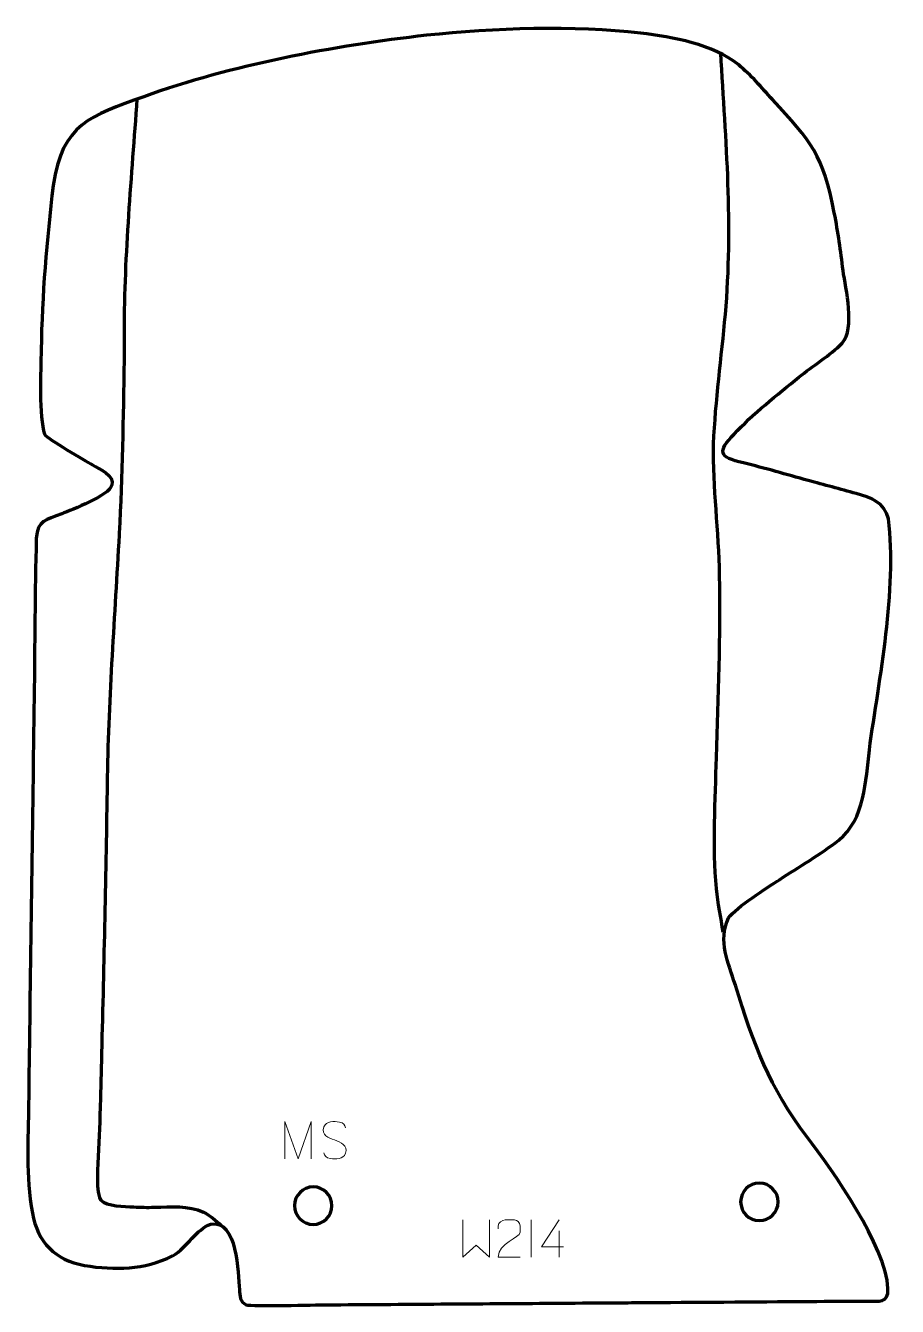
# Model space of a CAD drawing. Header units: millimetres. Extents: x 1256 to 1839, y 122 to 978.
import ezdxf

# ---------------------------------------------------------------- set-up
doc = ezdxf.new("R2010")
doc.units = ezdxf.units.MM
doc.header["$MEASUREMENT"] = 0
doc.layers.add('layer 2', color=7, linetype='Continuous')
doc.layers.add('layer 3', color=7, linetype='Continuous')

msp = doc.modelspace()

# ---------------------------------------------------------------- linework, layer by layer
at = {"layer": 'layer 2', "color": 142, "lineweight": 158}
for points, knots in [([(1720.4035, 959.5998), (1723.9699, 900.1911), (1728.7572, 844.3714), (1723.5256, 784.6835), (1723.5256, 784.6835), (1720.9357, 756.0947), (1716.8573, 726.7364), (1715.6318, 698.1534), (1715.6318, 698.1534), (1715.1824, 668.9698), (1719.1661, 639.6334), (1719.6633, 610.2403), (1719.6633, 610.2403), (1720.3001, 569.3181), (1718.8692, 529.3911), (1717.5855, 488.5508), (1717.5855, 488.5508), (1716.7311, 460.328), (1714.9071, 428.9076), (1717.6125, 400.9417), (1717.6125, 400.9417), (1718.5566, 391.1828), (1720.5179, 381.4799), (1722.0414, 371.7931)], [0, 0, 0, 0, 0.14285714, 0.14285714, 0.14285714, 0.14285714, 0.28571429, 0.28571429, 0.28571429, 0.28571429, 0.42857143, 0.42857143, 0.42857143, 0.42857143, 0.57142857, 0.57142857, 0.57142857, 0.57142857, 0.71428571, 0.71428571, 0.71428571, 0.71428571, 1, 1, 1, 1]), ([(1330.2852, 928.7178), (1326.812, 876.8366), (1321.6977, 825.1922), (1321.7723, 773.1299), (1321.7723, 773.1299), (1321.7907, 766.7406), (1321.8139, 760.3571), (1321.7556, 753.9676), (1321.7556, 753.9676), (1321.2648, 715.4285), (1320.4364, 676.8873), (1318.4719, 638.3918), (1318.4719, 638.3918), (1318.4719, 638.3918), (1318.4232, 637.437), (1318.4232, 637.437), (1318.4232, 637.437), (1315.5557, 583.4485), (1311.3706, 529.6123), (1310.459, 475.5271), (1310.459, 475.5271), (1310.438, 474.2523), (1310.419, 472.9777), (1310.4006, 471.7029), (1310.4006, 471.7029), (1309.6166, 411.4315), (1308.1835, 351.1706), (1306.6912, 290.9133), (1306.6912, 290.9133), (1306.3123, 275.6176), (1305.9087, 260.3229), (1305.4752, 245.0287), (1305.4752, 245.0287), (1305.1203, 232.6673), (1304.1206, 220.3612), (1303.9765, 207.9889), (1303.9765, 207.9889), (1303.9371, 203.7985), (1303.8518, 196.5351), (1306.0756, 192.9133), (1306.0756, 192.9133), (1310.1219, 188.3907), (1322.2337, 188.4043), (1328.0503, 188.1167), (1328.0503, 188.1167), (1332.7412, 187.859), (1337.339, 187.7939), (1342.0353, 187.8829), (1342.0353, 187.8829), (1353.1805, 188.2917), (1364.4834, 189.3393), (1374.914, 184.5641), (1374.914, 184.5641), (1379.2811, 182.1925), (1383.0444, 179.1045), (1386.6995, 175.7707)], [0, 0, 0, 0, 0.06666667, 0.06666667, 0.06666667, 0.06666667, 0.13333333, 0.13333333, 0.13333333, 0.13333333, 0.2, 0.2, 0.2, 0.2, 0.26666667, 0.26666667, 0.26666667, 0.26666667, 0.33333333, 0.33333333, 0.33333333, 0.33333333, 0.4, 0.4, 0.4, 0.4, 0.46666667, 0.46666667, 0.46666667, 0.46666667, 0.53333333, 0.53333333, 0.53333333, 0.53333333, 0.6, 0.6, 0.6, 0.6, 0.66666667, 0.66666667, 0.66666667, 0.66666667, 0.73333333, 0.73333333, 0.73333333, 0.73333333, 0.8, 0.8, 0.8, 0.8, 0.86666667, 0.86666667, 0.86666667, 0.86666667, 1, 1, 1, 1])]:
    msp.add_open_spline(points, degree=3, knots=knots, dxfattribs=at)
at = {"layer": 'layer 2', "color": 142, "lineweight": 200}
for points in [[(1448.1864, 176.4414), (1441.2669, 176.4568), (1435.67, 182.0787), (1435.6854, 188.9982), (1435.6854, 188.9982), (1435.7007, 195.9177), (1441.3226, 201.5146), (1448.2421, 201.4992), (1448.2421, 201.4992), (1455.1617, 201.4839), (1460.7586, 195.862), (1460.7432, 188.9425), (1460.7432, 188.9425), (1460.7278, 182.023), (1455.106, 176.426), (1448.1864, 176.4414)], [(1746.45, 178.9607), (1739.5304, 178.9761), (1733.9335, 184.598), (1733.9489, 191.5174), (1733.9489, 191.5174), (1733.9643, 198.4369), (1739.5861, 204.0339), (1746.5057, 204.0185), (1746.5057, 204.0185), (1753.4252, 204.0031), (1759.0221, 198.3812), (1759.0067, 191.4617), (1759.0067, 191.4617), (1758.9914, 184.5423), (1753.3695, 178.9453), (1746.45, 178.9607)]]:
    msp.add_open_spline(points, degree=3, knots=[0, 0, 0, 0, 0.2, 0.2, 0.2, 0.2, 0.4, 0.4, 0.4, 0.4, 0.6, 0.6, 0.6, 0.6, 1, 1, 1, 1], dxfattribs=at)
at = {"layer": 'layer 3', "color": 242, "lineweight": 158}
msp.add_open_spline([(1755.2767, 928.3514), (1781.0105, 900.3745), (1789.1897, 890.9831), (1796.5724, 852.6926), (1796.5724, 852.6926), (1799.1527, 839.277), (1800.912, 827.5253), (1802.4409, 813.9524), (1802.4409, 813.9524), (1804.2245, 801.8426), (1810.6931, 775.2228), (1801.7742, 765.5345), (1801.7742, 765.5345), (1793.7246, 757.2098), (1782.0941, 750.2168), (1772.8528, 742.7532), (1772.8528, 742.7532), (1758.681, 731.2627), (1741.8638, 717.8671), (1729.5265, 704.7), (1729.5265, 704.7), (1718.539, 692.9734), (1718.7725, 689.4606), (1735.8531, 685.4007), (1735.8531, 685.4007), (1750.093, 681.9853), (1764.7943, 677.6252), (1778.9811, 673.7205), (1778.9811, 673.7205), (1789.6693, 670.7787), (1800.4412, 667.943), (1811.1012, 664.9827), (1811.1012, 664.9827), (1820.7712, 662.2704), (1830.3583, 659.1385), (1832.7215, 648.1734), (1832.7215, 648.1734), (1838.7422, 600.0494), (1826.6308, 541.9257), (1819.998, 493.6336), (1819.998, 493.6336), (1817.5029, 473.0378), (1817.0541, 447.4897), (1799.5297, 433.3025), (1799.5297, 433.3025), (1787.6338, 423.7717), (1772.801, 415.4515), (1759.9308, 406.8647), (1759.9308, 406.8647), (1751.8605, 401.4765), (1730.9161, 388.4114), (1725.905, 381.3819), (1725.905, 381.3819), (1718.5947, 365.5836), (1725.695, 351.8183), (1730.4019, 336.3783), (1730.4019, 336.3783), (1742.6695, 297.0141), (1753.0123, 268.1736), (1778.3906, 234.867), (1778.3906, 234.867), (1795.7633, 211.9138), (1831.2541, 161.8664), (1832.4157, 133.5041), (1832.4157, 133.5041), (1832.8318, 123.3468), (1826.4942, 125.2238), (1818.4091, 125.2268), (1818.4091, 125.2268), (1805.6669, 125.2316), (1792.8771, 125.0676), (1780.1304, 124.978), (1780.1304, 124.978), (1741.9046, 124.7096), (1703.6789, 124.4411), (1665.4532, 124.1727), (1665.4532, 124.1727), (1659.4008, 124.1301), (1653.3484, 124.0876), (1647.2959, 124.0451), (1647.2959, 124.0451), (1621.8122, 123.8661), (1596.3283, 123.6871), (1570.8446, 123.5081), (1570.8446, 123.5081), (1558.4211, 123.4209), (1545.9978, 123.3336), (1533.5745, 123.2464), (1533.5745, 123.2464), (1508.0906, 123.0674), (1482.6068, 122.8885), (1457.123, 122.7095), (1457.123, 122.7095), (1449.6477, 122.6512), (1407.0495, 121.647), (1403.3816, 122.6846), (1403.3816, 122.6846), (1398.9627, 124.4636), (1399.3454, 128.7623), (1398.8698, 132.9549), (1398.8698, 132.9549), (1397.9047, 143.7684), (1397.4848, 180.1456), (1379.68, 176.5926), (1379.68, 176.5926), (1369.7596, 173.2267), (1364.4584, 161.3219), (1354.1875, 155.3896), (1354.1875, 155.3896), (1334.6626, 145.8399), (1316.2421, 145.9391), (1295.1728, 148.9531), (1295.1728, 148.9531), (1275.6811, 152.768), (1263.9881, 164.3567), (1260.4653, 183.9517), (1260.4653, 183.9517), (1255.9118, 209.2794), (1257.6718, 232.5056), (1257.9544, 257.9142), (1257.9544, 257.9142), (1258.0389, 266.2095), (1258.0973, 274.5044), (1258.207, 282.7994), (1258.207, 282.7994), (1259.3397, 364.6041), (1260.4725, 446.4087), (1261.6052, 528.2133), (1261.6052, 528.2133), (1262.088, 563.6627), (1262.0527, 599.4514), (1263.0348, 634.85), (1263.0348, 634.85), (1263.9234, 647.6639), (1269.4407, 647.0198), (1280.0226, 651.4089), (1280.0226, 651.4089), (1286.9914, 654.2308), (1311.6223, 663.597), (1313.6249, 670.543), (1313.6249, 670.543), (1315.5115, 677.0865), (1305.337, 681.3785), (1300.7294, 684.1749), (1300.7294, 684.1749), (1295.584, 687.2339), (1270.5651, 701.2828), (1268.6437, 704.5559), (1268.6437, 704.5559), (1264.5563, 716.0882), (1266.1319, 747.4091), (1266.3042, 761.1156), (1266.3042, 761.1156), (1266.8931, 797.2708), (1270.026, 834.8602), (1274.335, 870.7733), (1274.335, 870.7733), (1280.5611, 912.4257), (1298.8332, 917.0263), (1334.8494, 930.2353), (1334.8494, 930.2353), (1393.2459, 951.2036), (1462.277, 964.4169), (1523.9553, 971.2572), (1523.9553, 971.2572), (1568.5874, 976.1696), (1622.6267, 977.7486), (1667.2112, 972.6848), (1667.2112, 972.6848), (1688.6122, 970.2541), (1715.5194, 965.27), (1732.6839, 951.4946), (1732.6839, 951.4946), (1740.4999, 945.0955), (1748.4164, 935.8526), (1755.2767, 928.3514)], degree=3, knots=[0, 0, 0, 0, 0.02222222, 0.02222222, 0.02222222, 0.02222222, 0.04444444, 0.04444444, 0.04444444, 0.04444444, 0.06666667, 0.06666667, 0.06666667, 0.06666667, 0.08888889, 0.08888889, 0.08888889, 0.08888889, 0.11111111, 0.11111111, 0.11111111, 0.11111111, 0.13333333, 0.13333333, 0.13333333, 0.13333333, 0.15555556, 0.15555556, 0.15555556, 0.15555556, 0.17777778, 0.17777778, 0.17777778, 0.17777778, 0.2, 0.2, 0.2, 0.2, 0.22222222, 0.22222222, 0.22222222, 0.22222222, 0.24444444, 0.24444444, 0.24444444, 0.24444444, 0.26666667, 0.26666667, 0.26666667, 0.26666667, 0.28888889, 0.28888889, 0.28888889, 0.28888889, 0.31111111, 0.31111111, 0.31111111, 0.31111111, 0.33333333, 0.33333333, 0.33333333, 0.33333333, 0.35555556, 0.35555556, 0.35555556, 0.35555556, 0.37777778, 0.37777778, 0.37777778, 0.37777778, 0.4, 0.4, 0.4, 0.4, 0.42222222, 0.42222222, 0.42222222, 0.42222222, 0.44444444, 0.44444444, 0.44444444, 0.44444444, 0.46666667, 0.46666667, 0.46666667, 0.46666667, 0.48888889, 0.48888889, 0.48888889, 0.48888889, 0.51111111, 0.51111111, 0.51111111, 0.51111111, 0.53333333, 0.53333333, 0.53333333, 0.53333333, 0.55555556, 0.55555556, 0.55555556, 0.55555556, 0.57777778, 0.57777778, 0.57777778, 0.57777778, 0.6, 0.6, 0.6, 0.6, 0.62222222, 0.62222222, 0.62222222, 0.62222222, 0.64444444, 0.64444444, 0.64444444, 0.64444444, 0.66666667, 0.66666667, 0.66666667, 0.66666667, 0.68888889, 0.68888889, 0.68888889, 0.68888889, 0.71111111, 0.71111111, 0.71111111, 0.71111111, 0.73333333, 0.73333333, 0.73333333, 0.73333333, 0.75555556, 0.75555556, 0.75555556, 0.75555556, 0.77777778, 0.77777778, 0.77777778, 0.77777778, 0.8, 0.8, 0.8, 0.8, 0.82222222, 0.82222222, 0.82222222, 0.82222222, 0.84444444, 0.84444444, 0.84444444, 0.84444444, 0.86666667, 0.86666667, 0.86666667, 0.86666667, 0.88888889, 0.88888889, 0.88888889, 0.88888889, 0.91111111, 0.91111111, 0.91111111, 0.91111111, 0.93333333, 0.93333333, 0.93333333, 0.93333333, 0.95555556, 0.95555556, 0.95555556, 0.95555556, 1, 1, 1, 1], dxfattribs=at)
at = {"layer": 'layer 3', "color": 250, "lineweight": 9}
for points, knots in [([(1429.1281, 220.229), (1429.1281, 220.229), (1429.1281, 245.1869), (1429.1281, 245.1869), (1429.1281, 245.1869), (1429.1281, 245.1869), (1438.0532, 220.229), (1438.0532, 220.229), (1438.0532, 220.229), (1438.0532, 220.229), (1446.8131, 245.1864), (1446.8131, 245.1864), (1446.8131, 245.1864), (1446.8131, 245.1864), (1446.8131, 220.229), (1446.8131, 220.229)], [0, 0, 0, 0, 0.2, 0.2, 0.2, 0.2, 0.4, 0.4, 0.4, 0.4, 0.6, 0.6, 0.6, 0.6, 1, 1, 1, 1]), ([(1462.5203, 232.8789), (1458.272, 234.3493), (1453.3639, 236.1451), (1455.369, 241.6654), (1455.369, 241.6654), (1456.8725, 245.8053), (1462.0861, 245.4168), (1465.6897, 244.8157), (1465.6897, 244.8157), (1468.5503, 244.3385), (1469.415, 243.1253), (1469.7256, 241.0412)], [0, 0, 0, 0, 0.25, 0.25, 0.25, 0.25, 0.5, 0.5, 0.5, 0.5, 1, 1, 1, 1]), ([(1462.5203, 232.8788), (1466.5389, 231.2321), (1471.5684, 229.3438), (1469.7344, 223.9835), (1469.7344, 223.9835), (1468.2746, 219.7171), (1463.3638, 219.9738), (1459.6377, 220.5285), (1459.6377, 220.5285), (1456.8877, 220.9383), (1455.6668, 222.1518), (1455.2888, 224.264)], [0, 0, 0, 0, 0.25, 0.25, 0.25, 0.25, 0.5, 0.5, 0.5, 0.5, 1, 1, 1, 1]), ([(1548.2992, 179.4066), (1548.2992, 179.4066), (1548.2992, 154.4486), (1548.2992, 154.4486), (1548.2992, 154.4486), (1548.2992, 154.4486), (1557.1419, 162.5133), (1557.1419, 162.5133), (1557.1419, 162.5133), (1557.1419, 162.5133), (1565.9843, 154.4492), (1565.9843, 154.4492), (1565.9843, 154.4492), (1565.9843, 154.4492), (1565.9843, 179.4066), (1565.9843, 179.4066)], [0, 0, 0, 0, 0.2, 0.2, 0.2, 0.2, 0.4, 0.4, 0.4, 0.4, 0.6, 0.6, 0.6, 0.6, 1, 1, 1, 1]), ([(1586.5131, 154.4405), (1581.5987, 154.4408), (1576.6843, 154.4408), (1571.7702, 154.4405), (1571.7702, 154.4405), (1571.7702, 164.3728), (1586.4212, 167.014), (1586.5131, 171.3243), (1586.5131, 171.3243), (1586.5128, 172.7484), (1586.5128, 174.1721), (1586.5131, 175.5954), (1586.5131, 175.5954), (1586.4962, 177.6725), (1584.3734, 179.3973), (1582.7024, 179.4146), (1582.7024, 179.4146), (1580.6292, 179.4142), (1578.5563, 179.4142), (1576.4839, 179.4146), (1576.4839, 179.4146), (1574.6618, 179.4311), (1571.8371, 177.639), (1571.7702, 175.5454), (1571.7702, 175.5454), (1571.7702, 175.5454), (1571.7702, 173.4906), (1571.7702, 173.4906)], [0, 0, 0, 0, 0.125, 0.125, 0.125, 0.125, 0.25, 0.25, 0.25, 0.25, 0.375, 0.375, 0.375, 0.375, 0.5, 0.5, 0.5, 0.5, 0.625, 0.625, 0.625, 0.625, 0.75, 0.75, 0.75, 0.75, 1, 1, 1, 1]), ([(1615.5525, 161.3442), (1615.5525, 161.3442), (1600.7308, 161.3442), (1600.7308, 161.3442), (1600.7308, 161.3442), (1600.7308, 161.3442), (1612.6084, 179.4147), (1612.6084, 179.4147)], [0, 0, 0, 0, 0.33333333, 0.33333333, 0.33333333, 0.33333333, 1, 1, 1, 1])]:
    msp.add_open_spline(points, degree=3, knots=knots, dxfattribs=at)
for points in [[(1594.0044, 179.4146), (1594.0044, 179.4146), (1594.0044, 154.4405), (1594.0044, 154.4405)], [(1612.6084, 172.1053), (1612.6084, 172.1053), (1612.6084, 154.4406), (1612.6084, 154.4406)]]:
    msp.add_open_spline(points, degree=3, dxfattribs=at)

doc.saveas('drawing.dxf')
